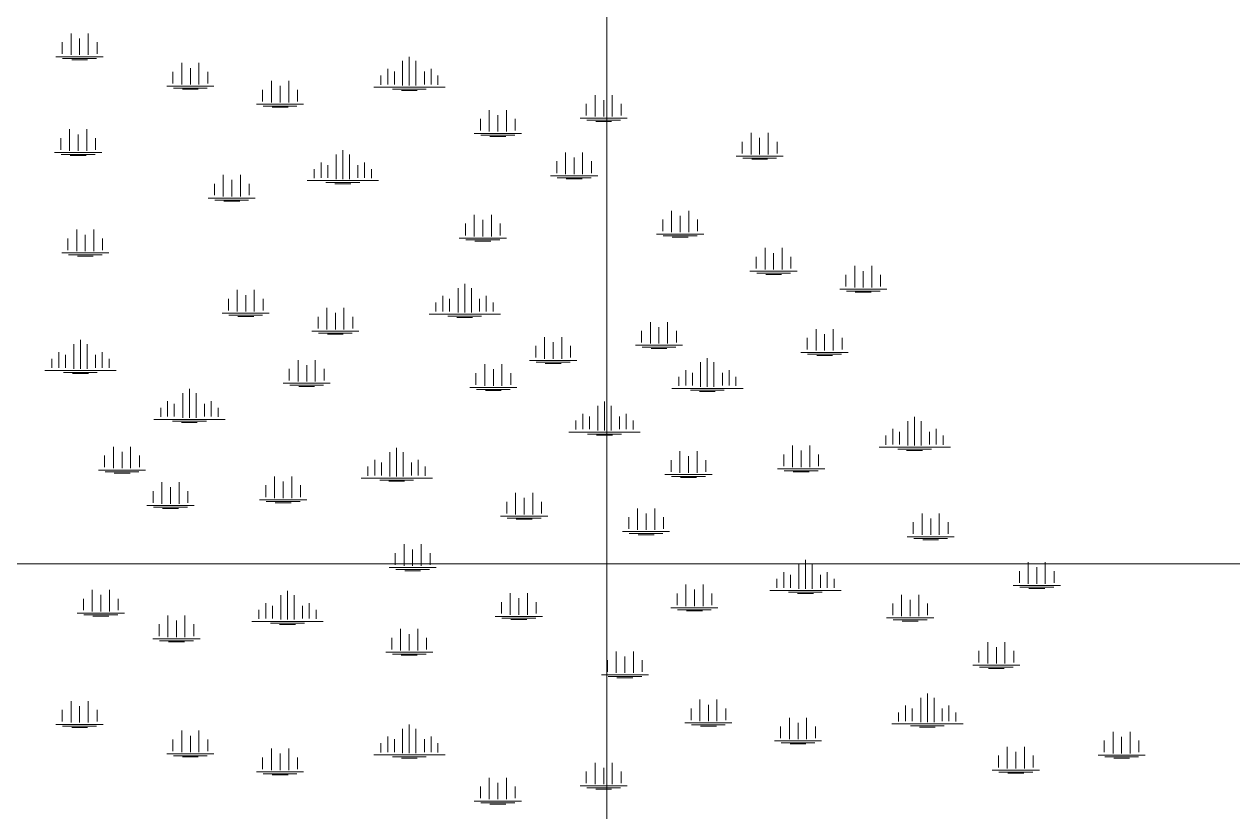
# Model space of a CAD drawing. Header units: metres. Extents: x 405809 to 420020, y 8257398 to 8272141.
# Drawn here: x 408388 to 409657, y 8261740 to 8262566 of the extents above; entities that cross this region are included whole.
import ezdxf

# ---------------------------------------------------------------- set-up
doc = ezdxf.new("R2010")
doc.units = ezdxf.units.M
doc.layers.add('BOFEDALES', color=112, linetype='Continuous', lineweight=5)
doc.layers.add('COORDENADAS', color=30, linetype='Continuous', lineweight=5)

msp = doc.modelspace()

# ---------------------------------------------------------------- linework, layer by layer
at = {"layer": 'BOFEDALES'}
for p, q in [((408437.6, 8262533.7), (408437.6, 8262556.3)), ((408455.6, 8262533.7), (408455.6, 8262556.3)), ((408428.3, 8262547), (408428.3, 8262534.8)), ((408446.6, 8262533.7), (408446.6, 8262551)), ((408464.9, 8262547), (408464.9, 8262534.8)), ((408421.8, 8262531.9), (408471.4, 8262531.9)), ((408428.8, 8262529.9), (408464.4, 8262529.9)), ((408792.6, 8262501.6), (408792.6, 8262531.8)), ((408438.3, 8262528.6), (408454.9, 8262528.6)), ((408553.9, 8262502.7), (408553.9, 8262525.3)), ((408562.9, 8262502.7), (408562.9, 8262520)), ((408571.9, 8262502.7), (408571.9, 8262525.3)), ((408769.9, 8262519.1), (408769.9, 8262502.7)), ((408776.9, 8262516.2), (408776.9, 8262502.7)), ((408785.6, 8262501.6), (408785.6, 8262527.4)), ((408792.6, 8262501.6), (408792.6, 8262527.4)), ((408799.6, 8262501.6), (408799.6, 8262527.4)), ((408808.4, 8262516.2), (408808.4, 8262502.7)), ((408815.4, 8262519.1), (408815.4, 8262502.7)), ((408544.6, 8262516), (408544.6, 8262503.8)), ((408581.1, 8262516), (408581.1, 8262503.8)), ((408648, 8262483.9), (408648, 8262506.5)), ((408666, 8262483.9), (408666, 8262506.5)), ((408762.6, 8262512), (408762.6, 8262502.5)), ((408822.7, 8262512), (408822.7, 8262502.5)), ((408538.1, 8262500.9), (408587.6, 8262500.9)), ((408545.1, 8262498.9), (408580.6, 8262498.9)), ((408554.6, 8262497.7), (408571.2, 8262497.7)), ((408638.7, 8262497.2), (408638.7, 8262485)), ((408657, 8262483.9), (408657, 8262501.2)), ((408675.2, 8262497.2), (408675.2, 8262485)), ((408755.3, 8262499.8), (408830.3, 8262499.8)), ((408774.9, 8262497.8), (408810.4, 8262497.8)), ((408784.3, 8262496.6), (408801, 8262496.6)), ((408987.6, 8262469.1), (408987.6, 8262491.7)), ((409005.6, 8262469.1), (409005.6, 8262491.7)), ((408632.2, 8262482.1), (408681.7, 8262482.1)), ((408639.2, 8262480.1), (408674.7, 8262480.1)), ((408648.6, 8262478.8), (408665.3, 8262478.8)), ((408978.3, 8262482.4), (408978.3, 8262470.2)), ((408996.6, 8262469.1), (408996.6, 8262486.4)), ((409014.8, 8262482.4), (409014.8, 8262470.2)), ((408867.2, 8262466.6), (408867.2, 8262454.4)), ((408876.5, 8262453.3), (408876.5, 8262475.9)), ((408885.5, 8262453.3), (408885.5, 8262470.6)), ((408894.5, 8262453.3), (408894.5, 8262475.9)), ((408903.7, 8262466.6), (408903.7, 8262454.4)), ((408971.8, 8262467.3), (409021.3, 8262467.3)), ((408436.1, 8262433.1), (408436.1, 8262455.8)), ((408454.1, 8262433.1), (408454.1, 8262455.8)), ((408978.8, 8262465.3), (409014.3, 8262465.3)), ((408988.2, 8262464.1), (409004.9, 8262464.1)), ((408426.8, 8262446.5), (408426.8, 8262434.2)), ((408445.1, 8262433.1), (408445.1, 8262450.4)), ((408463.3, 8262446.5), (408463.3, 8262434.2)), ((408860.7, 8262451.5), (408910.2, 8262451.5)), ((408867.7, 8262449.5), (408903.2, 8262449.5)), ((408877.1, 8262448.2), (408893.8, 8262448.2)), ((409142, 8262442.7), (409142, 8262430.5)), ((409151.2, 8262429.4), (409151.2, 8262452)), ((409160.2, 8262429.4), (409160.2, 8262446.7)), ((409169.2, 8262429.4), (409169.2, 8262452)), ((409178.5, 8262442.7), (409178.5, 8262430.5)), ((408420.3, 8262431.4), (408469.8, 8262431.4)), ((408427.3, 8262429.4), (408462.8, 8262429.4)), ((408436.7, 8262428.1), (408453.4, 8262428.1)), ((408715.7, 8262403.6), (408715.7, 8262429.4)), ((408722.7, 8262403.6), (408722.7, 8262433.8)), ((408722.7, 8262403.6), (408722.7, 8262429.4)), ((408729.7, 8262403.6), (408729.7, 8262429.4)), ((408956.5, 8262408.8), (408956.5, 8262431.4)), ((408974.5, 8262408.8), (408974.5, 8262431.4)), ((409135.5, 8262427.6), (409185, 8262427.6)), ((408700, 8262421.1), (408700, 8262404.7)), ((408707, 8262418.2), (408707, 8262404.7)), ((408738.5, 8262418.2), (408738.5, 8262404.7)), ((408745.5, 8262421.1), (408745.5, 8262404.7)), ((408947.3, 8262422.2), (408947.3, 8262409.9)), ((408965.5, 8262408.8), (408965.5, 8262426.1)), ((408983.8, 8262422.2), (408983.8, 8262409.9)), ((409142.5, 8262425.6), (409178, 8262425.6)), ((409151.9, 8262424.3), (409168.6, 8262424.3)), ((408597.3, 8262385.4), (408597.3, 8262408)), ((408606.3, 8262385.4), (408606.3, 8262402.7)), ((408615.3, 8262385.4), (408615.3, 8262408)), ((408692.7, 8262414), (408692.7, 8262404.5)), ((408752.8, 8262414), (408752.8, 8262404.5)), ((408940.8, 8262407), (408990.3, 8262407)), ((408947.8, 8262405), (408983.3, 8262405)), ((408957.2, 8262403.8), (408973.9, 8262403.8)), ((408588, 8262398.7), (408588, 8262386.5)), ((408624.5, 8262398.7), (408624.5, 8262386.5)), ((408685.4, 8262401.9), (408760.4, 8262401.9)), ((408705, 8262399.9), (408740.5, 8262399.9)), ((408714.4, 8262398.6), (408731.1, 8262398.6)), ((408581.5, 8262383.6), (408631, 8262383.6)), ((408588.5, 8262381.6), (408624, 8262381.6)), ((408598, 8262380.3), (408614.6, 8262380.3)), ((408860.8, 8262343.4), (408860.8, 8262366.1)), ((408878.8, 8262343.4), (408878.8, 8262366.1)), ((409067.9, 8262347.7), (409067.9, 8262370.3)), ((409076.9, 8262347.7), (409076.9, 8262365)), ((409085.9, 8262347.7), (409085.9, 8262370.3)), ((408851.5, 8262356.8), (408851.5, 8262344.5)), ((408869.8, 8262343.4), (408869.8, 8262360.7)), ((408888, 8262356.8), (408888, 8262344.5)), ((409058.6, 8262361), (409058.6, 8262348.8)), ((409095.1, 8262361), (409095.1, 8262348.8)), ((408434.3, 8262341.2), (408434.3, 8262329)), ((408443.6, 8262327.9), (408443.6, 8262350.5)), ((408452.6, 8262327.9), (408452.6, 8262345.2)), ((408461.6, 8262327.9), (408461.6, 8262350.5)), ((408470.8, 8262341.2), (408470.8, 8262329)), ((408845, 8262341.7), (408894.5, 8262341.7)), ((408852, 8262339.7), (408887.5, 8262339.7)), ((409052.1, 8262345.9), (409101.6, 8262345.9)), ((409059.1, 8262343.9), (409094.6, 8262343.9)), ((409068.5, 8262342.7), (409085.2, 8262342.7)), ((408427.8, 8262326.1), (408477.3, 8262326.1)), ((408861.4, 8262338.4), (408878.1, 8262338.4)), ((409165.9, 8262308.6), (409165.9, 8262331.3)), ((409174.9, 8262308.6), (409174.9, 8262325.9)), ((409183.9, 8262308.6), (409183.9, 8262331.3)), ((408434.8, 8262324.1), (408470.3, 8262324.1)), ((408444.3, 8262322.8), (408460.9, 8262322.8)), ((409156.6, 8262322), (409156.6, 8262309.7)), ((409193.1, 8262322), (409193.1, 8262309.7)), ((409150.1, 8262306.9), (409199.6, 8262306.9)), ((409157.1, 8262304.9), (409192.6, 8262304.9)), ((409166.6, 8262303.6), (409183.2, 8262303.6)), ((409250.7, 8262303.2), (409250.7, 8262290.9)), ((409260, 8262289.8), (409260, 8262312.4)), ((409269, 8262289.8), (409269, 8262307.1)), ((409278, 8262289.8), (409278, 8262312.4)), ((409287.2, 8262303.2), (409287.2, 8262290.9)), ((408843.7, 8262263.6), (408843.7, 8262289.3)), ((408850.7, 8262263.6), (408850.7, 8262293.7)), ((408850.7, 8262263.6), (408850.7, 8262289.3)), ((408857.7, 8262263.6), (408857.7, 8262289.3)), ((409244.2, 8262288), (409293.7, 8262288)), ((408602.7, 8262278), (408602.7, 8262265.7)), ((408611.9, 8262264.6), (408611.9, 8262287.3)), ((408620.9, 8262264.6), (408620.9, 8262281.9)), ((408629.9, 8262264.6), (408629.9, 8262287.3)), ((408639.2, 8262278), (408639.2, 8262265.7)), ((408827.9, 8262281), (408827.9, 8262264.6)), ((408834.9, 8262278.1), (408834.9, 8262264.6)), ((408866.4, 8262278.1), (408866.4, 8262264.6)), ((408873.4, 8262281), (408873.4, 8262264.6)), ((409251.2, 8262286), (409286.7, 8262286)), ((409260.6, 8262284.8), (409277.3, 8262284.8)), ((408596.2, 8262262.9), (408645.7, 8262262.9)), ((408706, 8262245.8), (408706, 8262268.4)), ((408715, 8262245.8), (408715, 8262263.1)), ((408724, 8262245.8), (408724, 8262268.4)), ((408820.6, 8262274), (408820.6, 8262264.5)), ((408880.7, 8262274), (408880.7, 8262264.5)), ((408603.2, 8262260.9), (408638.7, 8262260.9)), ((408612.6, 8262259.6), (408629.3, 8262259.6)), ((408696.8, 8262259.2), (408696.8, 8262246.9)), ((408733.3, 8262259.2), (408733.3, 8262246.9)), ((408813.4, 8262261.8), (408888.3, 8262261.8)), ((408832.9, 8262259.8), (408868.4, 8262259.8)), ((408842.4, 8262258.5), (408859, 8262258.5)), ((409045.6, 8262231), (409045.6, 8262253.6)), ((409063.6, 8262231), (409063.6, 8262253.6)), ((408690.3, 8262244), (408739.8, 8262244)), ((408697.3, 8262242), (408732.8, 8262242)), ((408706.7, 8262240.8), (408723.3, 8262240.8)), ((408934.5, 8262215.2), (408934.5, 8262237.8)), ((408952.5, 8262215.2), (408952.5, 8262237.8)), ((409036.3, 8262244.4), (409036.3, 8262232.1)), ((409054.6, 8262231), (409054.6, 8262248.3)), ((409072.8, 8262244.4), (409072.8, 8262232.1)), ((409219.4, 8262223.6), (409219.4, 8262246.2)), ((409228.4, 8262223.6), (409228.4, 8262240.9)), ((409237.4, 8262223.6), (409237.4, 8262246.2)), ((408440.4, 8262204.6), (408440.4, 8262230.3)), ((408447.4, 8262204.6), (408447.4, 8262234.8)), ((408447.4, 8262204.6), (408447.4, 8262230.3)), ((408454.4, 8262204.6), (408454.4, 8262230.3)), ((408925.2, 8262228.5), (408925.2, 8262216.3)), ((408943.5, 8262215.2), (408943.5, 8262232.5)), ((408961.8, 8262228.5), (408961.8, 8262216.3)), ((409029.8, 8262229.2), (409079.3, 8262229.2)), ((409036.8, 8262227.2), (409072.3, 8262227.2)), ((409046.3, 8262226), (409062.9, 8262226)), ((409210.1, 8262237), (409210.1, 8262224.7)), ((409246.7, 8262237), (409246.7, 8262224.7)), ((408417.4, 8262215), (408417.4, 8262205.5)), ((408424.7, 8262222), (408424.7, 8262205.7)), ((408431.7, 8262219.2), (408431.7, 8262205.7)), ((408463.2, 8262219.2), (408463.2, 8262205.7)), ((408470.2, 8262222), (408470.2, 8262205.7)), ((408477.5, 8262215), (408477.5, 8262205.5)), ((408675.9, 8262191.2), (408675.9, 8262213.8)), ((408693.9, 8262191.2), (408693.9, 8262213.8)), ((408918.7, 8262213.4), (408968.3, 8262213.4)), ((409105.3, 8262185.8), (409105.3, 8262215.9)), ((409203.6, 8262221.8), (409253.2, 8262221.8)), ((409210.6, 8262219.8), (409246.2, 8262219.8)), ((409220.1, 8262218.6), (409236.7, 8262218.6)), ((408410.1, 8262202.8), (408485.1, 8262202.8)), ((408429.7, 8262200.8), (408465.2, 8262200.8)), ((408439.1, 8262199.6), (408455.8, 8262199.6)), ((408666.6, 8262204.5), (408666.6, 8262192.3)), ((408684.9, 8262191.2), (408684.9, 8262208.5)), ((408703.1, 8262204.5), (408703.1, 8262192.3)), ((408862.5, 8262200.1), (408862.5, 8262187.9)), ((408871.8, 8262186.8), (408871.8, 8262209.4)), ((408880.8, 8262186.8), (408880.8, 8262204.1)), ((408889.8, 8262186.8), (408889.8, 8262209.4)), ((408899.1, 8262200.1), (408899.1, 8262187.9)), ((408925.7, 8262211.4), (408961.3, 8262211.4)), ((408935.2, 8262210.2), (408951.8, 8262210.2)), ((409082.6, 8262203.2), (409082.6, 8262186.9)), ((409089.6, 8262200.3), (409089.6, 8262186.9)), ((409098.3, 8262185.8), (409098.3, 8262211.5)), ((409105.3, 8262185.8), (409105.3, 8262211.5)), ((409112.3, 8262185.8), (409112.3, 8262211.5)), ((409121.1, 8262200.3), (409121.1, 8262186.9)), ((409128.1, 8262203.2), (409128.1, 8262186.9)), ((408660.1, 8262189.4), (408709.6, 8262189.4)), ((408667.1, 8262187.4), (408702.6, 8262187.4)), ((409075.3, 8262196.2), (409075.3, 8262186.7)), ((409135.4, 8262196.2), (409135.4, 8262186.7)), ((408554.8, 8262153.3), (408554.8, 8262179.1)), ((408561.8, 8262153.3), (408561.8, 8262183.5)), ((408561.8, 8262153.3), (408561.8, 8262179.1)), ((408568.8, 8262153.3), (408568.8, 8262179.1)), ((408676.5, 8262186.1), (408693.2, 8262186.1)), ((408856, 8262185), (408905.6, 8262185)), ((408863, 8262183), (408898.6, 8262183)), ((408872.5, 8262181.8), (408889.1, 8262181.8)), ((409068, 8262184), (409143, 8262184)), ((409087.6, 8262182), (409123.1, 8262182)), ((409097, 8262180.7), (409113.7, 8262180.7)), ((408531.7, 8262163.7), (408531.7, 8262154.2)), ((408539, 8262170.8), (408539, 8262154.4)), ((408546, 8262167.9), (408546, 8262154.4)), ((408577.6, 8262167.9), (408577.6, 8262154.4)), ((408584.6, 8262170.8), (408584.6, 8262154.4)), ((408591.9, 8262163.7), (408591.9, 8262154.2)), ((408990.4, 8262140), (408990.4, 8262165.7)), ((408997.4, 8262140), (408997.4, 8262170.2)), ((408997.4, 8262140), (408997.4, 8262165.7)), ((409004.4, 8262140), (409004.4, 8262165.7)), ((408524.5, 8262151.5), (408599.4, 8262151.5)), ((408544, 8262149.5), (408579.6, 8262149.5)), ((408553.5, 8262148.3), (408570.1, 8262148.3)), ((408967.3, 8262150.4), (408967.3, 8262140.9)), ((408974.6, 8262157.5), (408974.6, 8262141.1)), ((408981.6, 8262154.6), (408981.6, 8262141.1)), ((409013.1, 8262154.6), (409013.1, 8262141.1)), ((409020.1, 8262157.5), (409020.1, 8262141.1)), ((409027.5, 8262150.4), (409027.5, 8262140.9)), ((409315.8, 8262124.1), (409315.8, 8262149.8)), ((409322.8, 8262124.1), (409322.8, 8262154.2)), ((409322.8, 8262124.1), (409322.8, 8262149.8)), ((409329.8, 8262124.1), (409329.8, 8262149.8)), ((408960.1, 8262138.2), (409035, 8262138.2)), ((408979.6, 8262136.2), (409015.1, 8262136.2)), ((409300.1, 8262141.5), (409300.1, 8262125.2)), ((409307.1, 8262138.6), (409307.1, 8262125.2)), ((409338.6, 8262138.6), (409338.6, 8262125.2)), ((409345.6, 8262141.5), (409345.6, 8262125.2)), ((408989.1, 8262135), (409005.7, 8262135)), ((409194.8, 8262101.5), (409194.8, 8262124.1)), ((409212.8, 8262101.5), (409212.8, 8262124.1)), ((409292.8, 8262134.5), (409292.8, 8262125)), ((409352.9, 8262134.5), (409352.9, 8262125)), ((408472.9, 8262113.5), (408472.9, 8262101.3)), ((408482.1, 8262100.2), (408482.1, 8262122.8)), ((408491.1, 8262100.2), (408491.1, 8262117.5)), ((408500.1, 8262100.2), (408500.1, 8262122.8)), ((408509.4, 8262113.5), (408509.4, 8262101.3)), ((408772.3, 8262091.6), (408772.3, 8262117.3)), ((408779.3, 8262091.6), (408779.3, 8262121.8)), ((408779.3, 8262091.6), (408779.3, 8262117.3)), ((408786.3, 8262091.6), (408786.3, 8262117.3)), ((409076.5, 8262095.5), (409076.5, 8262118.1)), ((409085.5, 8262095.5), (409085.5, 8262112.8)), ((409094.5, 8262095.5), (409094.5, 8262118.1)), ((409185.6, 8262114.8), (409185.6, 8262102.6)), ((409203.8, 8262101.5), (409203.8, 8262118.8)), ((409222.1, 8262114.8), (409222.1, 8262102.6)), ((409285.5, 8262122.3), (409360.5, 8262122.3)), ((409305.1, 8262120.3), (409340.6, 8262120.3)), ((409314.5, 8262119), (409331.2, 8262119)), ((408466.4, 8262098.4), (408515.9, 8262098.4)), ((408749.2, 8262102), (408749.2, 8262092.5)), ((408756.5, 8262109), (408756.5, 8262092.7)), ((408763.5, 8262106.2), (408763.5, 8262092.7)), ((408795, 8262106.2), (408795, 8262092.7)), ((408802, 8262109), (408802, 8262092.7)), ((408809.4, 8262102), (408809.4, 8262092.5)), ((409067.3, 8262108.8), (409067.3, 8262096.6)), ((409103.8, 8262108.8), (409103.8, 8262096.6)), ((409179.1, 8262099.7), (409228.6, 8262099.7)), ((409186.1, 8262097.7), (409221.6, 8262097.7)), ((408473.4, 8262096.4), (408508.9, 8262096.4)), ((408482.8, 8262095.1), (408499.5, 8262095.1)), ((408533, 8262063.1), (408533, 8262085.7)), ((408551, 8262063.1), (408551, 8262085.7)), ((408651.3, 8262069), (408651.3, 8262091.7)), ((408660.3, 8262069), (408660.3, 8262086.3)), ((408669.3, 8262069), (408669.3, 8262091.7)), ((408742, 8262089.8), (408816.9, 8262089.8)), ((408761.5, 8262087.8), (408797, 8262087.8)), ((408771, 8262086.6), (408787.6, 8262086.6)), ((409060.8, 8262093.7), (409110.3, 8262093.7)), ((409067.8, 8262091.7), (409103.3, 8262091.7)), ((409077.2, 8262090.5), (409093.9, 8262090.5)), ((409195.5, 8262096.4), (409212.2, 8262096.4)), ((408523.8, 8262076.4), (408523.8, 8262064.1)), ((408542, 8262063.1), (408542, 8262080.3)), ((408560.3, 8262076.4), (408560.3, 8262064.1)), ((408642, 8262082.4), (408642, 8262070.1)), ((408678.5, 8262082.4), (408678.5, 8262070.1)), ((408904.2, 8262051.9), (408904.2, 8262074.5)), ((408922.2, 8262051.9), (408922.2, 8262074.5)), ((408517.3, 8262061.3), (408566.8, 8262061.3)), ((408635.5, 8262067.3), (408685, 8262067.3)), ((408642.5, 8262065.3), (408678, 8262065.3)), ((408652, 8262064), (408668.6, 8262064)), ((408894.9, 8262065.2), (408894.9, 8262053)), ((408913.2, 8262051.9), (408913.2, 8262069.2)), ((408931.4, 8262065.2), (408931.4, 8262053)), ((408524.3, 8262059.3), (408559.8, 8262059.3)), ((408533.7, 8262058), (408550.3, 8262058)), ((408888.4, 8262050.1), (408937.9, 8262050.1)), ((408895.4, 8262048.1), (408930.9, 8262048.1)), ((408904.8, 8262046.9), (408921.5, 8262046.9)), ((409022.8, 8262048.9), (409022.8, 8262036.7)), ((409032.1, 8262035.6), (409032.1, 8262058.2)), ((409041.1, 8262035.6), (409041.1, 8262052.9)), ((409050.1, 8262035.6), (409050.1, 8262058.2)), ((409059.3, 8262048.9), (409059.3, 8262036.7)), ((409330.7, 8262030.3), (409330.7, 8262052.9)), ((409339.7, 8262030.3), (409339.7, 8262047.6)), ((409348.7, 8262030.3), (409348.7, 8262052.9)), ((409321.4, 8262043.6), (409321.4, 8262031.4)), ((409357.9, 8262043.6), (409357.9, 8262031.4)), ((409016.3, 8262033.8), (409065.8, 8262033.8)), ((409023.3, 8262031.8), (409058.8, 8262031.8)), ((409032.8, 8262030.6), (409049.4, 8262030.6)), ((409314.9, 8262028.5), (409364.4, 8262028.5)), ((409321.9, 8262026.5), (409357.4, 8262026.5)), ((409331.3, 8262025.2), (409348, 8262025.2)), ((408777.9, 8262011.2), (408777.9, 8261998.9)), ((408787.1, 8261997.8), (408787.1, 8262020.5)), ((408796.1, 8261997.8), (408796.1, 8262015.1)), ((408805.1, 8261997.8), (408805.1, 8262020.5)), ((408814.4, 8262011.2), (408814.4, 8261998.9)), ((409201.2, 8261973.9), (409201.2, 8261999.7)), ((409208.2, 8261973.9), (409208.2, 8262004.1)), ((409208.2, 8261973.9), (409208.2, 8261999.7)), ((409215.2, 8261973.9), (409215.2, 8261999.7)), ((409442, 8261979.1), (409442, 8262001.8)), ((409451, 8261979.1), (409451, 8261996.4)), ((409460, 8261979.1), (409460, 8262001.8)), ((408771.4, 8261996.1), (408820.9, 8261996.1)), ((408778.4, 8261994.1), (408813.9, 8261994.1)), ((408787.8, 8261992.8), (408804.5, 8261992.8)), ((409178.2, 8261984.4), (409178.2, 8261974.9)), ((409185.5, 8261991.4), (409185.5, 8261975)), ((409192.5, 8261988.5), (409192.5, 8261975)), ((409224, 8261988.5), (409224, 8261975)), ((409231, 8261991.4), (409231, 8261975)), ((409238.3, 8261984.4), (409238.3, 8261974.9)), ((409432.8, 8261992.5), (409432.8, 8261980.2)), ((409469.3, 8261992.5), (409469.3, 8261980.2)), ((408459.9, 8261950.2), (408459.9, 8261972.8)), ((408477.9, 8261950.2), (408477.9, 8261972.8)), ((408664.7, 8261941.5), (408664.7, 8261971.6)), ((409082.8, 8261955.7), (409082.8, 8261978.3)), ((409091.8, 8261955.7), (409091.8, 8261973)), ((409100.8, 8261955.7), (409100.8, 8261978.3)), ((409170.9, 8261972.2), (409245.9, 8261972.2)), ((409426.3, 8261977.4), (409475.8, 8261977.4)), ((409433.3, 8261975.4), (409468.8, 8261975.4)), ((409442.7, 8261974.1), (409459.4, 8261974.1)), ((408450.6, 8261963.5), (408450.6, 8261951.3)), ((408468.9, 8261950.2), (408468.9, 8261967.4)), ((408487.1, 8261963.5), (408487.1, 8261951.3)), ((408642, 8261958.9), (408642, 8261942.6)), ((408657.7, 8261941.5), (408657.7, 8261967.2)), ((408664.7, 8261941.5), (408664.7, 8261967.2)), ((408671.7, 8261941.5), (408671.7, 8261967.2)), ((408687.5, 8261958.9), (408687.5, 8261942.6)), ((408889.2, 8261960), (408889.2, 8261947.8)), ((408898.5, 8261946.7), (408898.5, 8261969.3)), ((408907.5, 8261946.7), (408907.5, 8261964)), ((408916.5, 8261946.7), (408916.5, 8261969.3)), ((408925.8, 8261960), (408925.8, 8261947.8)), ((409073.5, 8261969), (409073.5, 8261956.8)), ((409110, 8261969), (409110, 8261956.8)), ((409190.5, 8261970.2), (409226, 8261970.2)), ((409199.9, 8261968.9), (409216.6, 8261968.9)), ((409299.9, 8261958.4), (409299.9, 8261946.2)), ((409309.1, 8261945.1), (409309.1, 8261967.7)), ((409318.1, 8261945.1), (409318.1, 8261962.4)), ((409327.1, 8261945.1), (409327.1, 8261967.7)), ((409336.4, 8261958.4), (409336.4, 8261946.2)), ((408444.1, 8261948.4), (408493.6, 8261948.4)), ((408451.1, 8261946.4), (408486.6, 8261946.4)), ((408539.2, 8261923.2), (408539.2, 8261945.8)), ((408557.2, 8261923.2), (408557.2, 8261945.8)), ((408634.6, 8261951.9), (408634.6, 8261942.4)), ((408649, 8261956), (408649, 8261942.6)), ((408680.5, 8261956), (408680.5, 8261942.6)), ((408694.8, 8261951.9), (408694.8, 8261942.4)), ((409067, 8261953.9), (409116.5, 8261953.9)), ((409074, 8261951.9), (409109.5, 8261951.9)), ((409083.4, 8261950.6), (409100.1, 8261950.6)), ((408460.5, 8261945.1), (408477.2, 8261945.1)), ((408530, 8261936.6), (408530, 8261924.3)), ((408548.2, 8261923.2), (408548.2, 8261940.5)), ((408566.5, 8261936.6), (408566.5, 8261924.3)), ((408627.4, 8261939.7), (408702.3, 8261939.7)), ((408647, 8261937.7), (408682.5, 8261937.7)), ((408656.4, 8261936.5), (408673, 8261936.5)), ((408882.7, 8261944.9), (408932.3, 8261944.9)), ((408889.7, 8261942.9), (408925.3, 8261942.9)), ((408899.2, 8261941.6), (408915.8, 8261941.6)), ((409293.4, 8261943.3), (409342.9, 8261943.3)), ((409300.4, 8261941.3), (409335.9, 8261941.3)), ((409309.8, 8261940), (409326.5, 8261940)), ((408523.5, 8261921.4), (408573, 8261921.4)), ((408774.3, 8261922.5), (408774.3, 8261910.2)), ((408783.5, 8261909.1), (408783.5, 8261931.8)), ((408792.5, 8261909.1), (408792.5, 8261926.4)), ((408801.5, 8261909.1), (408801.5, 8261931.8)), ((408810.8, 8261922.5), (408810.8, 8261910.2)), ((408530.5, 8261919.4), (408566, 8261919.4)), ((408539.9, 8261918.2), (408556.6, 8261918.2)), ((408767.8, 8261907.4), (408817.3, 8261907.4)), ((409009.8, 8261885.6), (409009.8, 8261908.2)), ((409027.8, 8261885.6), (409027.8, 8261908.2)), ((409390.4, 8261908.7), (409390.4, 8261896.5)), ((409399.6, 8261895.4), (409399.6, 8261918)), ((409408.6, 8261895.4), (409408.6, 8261912.7)), ((409417.6, 8261895.4), (409417.6, 8261918)), ((409426.9, 8261908.7), (409426.9, 8261896.5)), ((408774.8, 8261905.4), (408810.3, 8261905.4)), ((408784.2, 8261904.1), (408800.8, 8261904.1)), ((409000.6, 8261898.9), (409000.6, 8261886.7)), ((409018.8, 8261885.6), (409018.8, 8261902.9)), ((409037.1, 8261898.9), (409037.1, 8261886.7)), ((408994.1, 8261883.8), (409043.6, 8261883.8)), ((409383.9, 8261893.6), (409433.4, 8261893.6)), ((409390.9, 8261891.6), (409426.4, 8261891.6)), ((409400.3, 8261890.3), (409416.9, 8261890.3)), ((409001.1, 8261881.8), (409036.6, 8261881.8)), ((409010.5, 8261880.5), (409027.1, 8261880.5)), ((409097.4, 8261834.9), (409097.4, 8261857.6)), ((409115.4, 8261834.9), (409115.4, 8261857.6)), ((409329.2, 8261833.9), (409329.2, 8261859.6)), ((409336.2, 8261833.9), (409336.2, 8261864)), ((409336.2, 8261833.9), (409336.2, 8261859.6)), ((409343.2, 8261833.9), (409343.2, 8261859.6)), ((408428.3, 8261846.8), (408428.3, 8261834.6)), ((408437.6, 8261833.5), (408437.6, 8261856.1)), ((408446.6, 8261833.5), (408446.6, 8261850.8)), ((408455.6, 8261833.5), (408455.6, 8261856.1)), ((408464.9, 8261846.8), (408464.9, 8261834.6)), ((409088.2, 8261848.3), (409088.2, 8261836)), ((409106.4, 8261834.9), (409106.4, 8261852.2)), ((409124.7, 8261848.3), (409124.7, 8261836)), ((409306.1, 8261844.3), (409306.1, 8261834.8)), ((409313.4, 8261851.3), (409313.4, 8261835)), ((409320.4, 8261848.4), (409320.4, 8261835)), ((409351.9, 8261848.4), (409351.9, 8261835)), ((409358.9, 8261851.3), (409358.9, 8261835)), ((409366.2, 8261844.3), (409366.2, 8261834.8)), ((408421.8, 8261831.7), (408471.4, 8261831.7)), ((408792.6, 8261801.4), (408792.6, 8261831.6)), ((409081.7, 8261833.2), (409131.2, 8261833.2)), ((409191.5, 8261816.1), (409191.5, 8261838.7)), ((409200.5, 8261816.1), (409200.5, 8261833.4)), ((409209.5, 8261816.1), (409209.5, 8261838.7)), ((409298.9, 8261832.1), (409373.8, 8261832.1)), ((408428.8, 8261829.7), (408464.4, 8261829.7)), ((408438.3, 8261828.4), (408454.9, 8261828.4)), ((408553.9, 8261802.5), (408553.9, 8261825.1)), ((408562.9, 8261802.5), (408562.9, 8261819.8)), ((408571.9, 8261802.5), (408571.9, 8261825.1)), ((408769.9, 8261818.8), (408769.9, 8261802.5)), ((408785.6, 8261801.4), (408785.6, 8261827.1)), ((408792.6, 8261801.4), (408792.6, 8261827.1)), ((408799.6, 8261801.4), (408799.6, 8261827.1)), ((408815.4, 8261818.8), (408815.4, 8261802.5)), ((409088.7, 8261831.2), (409124.2, 8261831.2)), ((409098.1, 8261829.9), (409114.8, 8261829.9)), ((409182.2, 8261829.5), (409182.2, 8261817.2)), ((409218.8, 8261829.5), (409218.8, 8261817.2)), ((409318.4, 8261830.1), (409353.9, 8261830.1)), ((409327.8, 8261828.8), (409344.5, 8261828.8)), ((409531.1, 8261801.3), (409531.1, 8261823.9)), ((409540.1, 8261801.3), (409540.1, 8261818.6)), ((409549.1, 8261801.3), (409549.1, 8261823.9)), ((408544.6, 8261815.8), (408544.6, 8261803.6)), ((408581.1, 8261815.8), (408581.1, 8261803.6)), ((408648, 8261783.7), (408648, 8261806.3)), ((408666, 8261783.7), (408666, 8261806.3)), ((408762.6, 8261811.8), (408762.6, 8261802.3)), ((408776.9, 8261816), (408776.9, 8261802.5)), ((408808.4, 8261816), (408808.4, 8261802.5)), ((408822.7, 8261811.8), (408822.7, 8261802.3)), ((409175.7, 8261814.3), (409225.3, 8261814.3)), ((409182.7, 8261812.3), (409218.3, 8261812.3)), ((409192.2, 8261811.1), (409208.8, 8261811.1)), ((409420, 8261785.5), (409420, 8261808.1)), ((409438, 8261785.5), (409438, 8261808.1)), ((409521.8, 8261814.7), (409521.8, 8261802.4)), ((409558.3, 8261814.7), (409558.3, 8261802.4)), ((408538.1, 8261800.7), (408587.6, 8261800.7)), ((408545.1, 8261798.7), (408580.6, 8261798.7)), ((408554.6, 8261797.5), (408571.2, 8261797.5)), ((408638.7, 8261797), (408638.7, 8261784.8)), ((408657, 8261783.7), (408657, 8261801)), ((408675.2, 8261797), (408675.2, 8261784.8)), ((408755.3, 8261799.6), (408830.3, 8261799.6)), ((408774.9, 8261797.6), (408810.4, 8261797.6)), ((408784.3, 8261796.4), (408801, 8261796.4)), ((409410.7, 8261798.9), (409410.7, 8261786.6)), ((409429, 8261785.5), (409429, 8261802.8)), ((409447.3, 8261798.9), (409447.3, 8261786.6)), ((409515.3, 8261799.5), (409564.8, 8261799.5)), ((409522.3, 8261797.5), (409557.8, 8261797.5)), ((409531.8, 8261796.3), (409548.4, 8261796.3)), ((408632.2, 8261781.9), (408681.7, 8261781.9)), ((408978.3, 8261782.2), (408978.3, 8261770)), ((408987.6, 8261768.9), (408987.6, 8261791.5)), ((408996.6, 8261768.9), (408996.6, 8261786.2)), ((409005.6, 8261768.9), (409005.6, 8261791.5)), ((409014.8, 8261782.2), (409014.8, 8261770)), ((409404.2, 8261783.7), (409453.8, 8261783.7)), ((409411.2, 8261781.7), (409446.8, 8261781.7)), ((409420.7, 8261780.5), (409437.3, 8261780.5)), ((408639.2, 8261779.9), (408674.7, 8261779.9)), ((408648.6, 8261778.6), (408665.3, 8261778.6)), ((408876.5, 8261753.1), (408876.5, 8261775.7)), ((408885.5, 8261753.1), (408885.5, 8261770.3)), ((408894.5, 8261753.1), (408894.5, 8261775.7)), ((408867.2, 8261766.4), (408867.2, 8261754.2)), ((408903.7, 8261766.4), (408903.7, 8261754.2)), ((408971.8, 8261767.1), (409021.3, 8261767.1)), ((408978.8, 8261765.1), (409014.3, 8261765.1)), ((408988.2, 8261763.8), (409004.9, 8261763.8)), ((408860.7, 8261751.3), (408910.2, 8261751.3)), ((408867.7, 8261749.3), (408903.2, 8261749.3)), ((408877.1, 8261748), (408893.8, 8261748))]:
    msp.add_line(p, q, dxfattribs=at)
at = {"layer": 'COORDENADAS'}
for p, q in [((409000, 8271350), (409000, 8257550)), ((406200, 8262000), (419600, 8262000))]:
    msp.add_line(p, q, dxfattribs=at)

doc.saveas('drawing.dxf')
